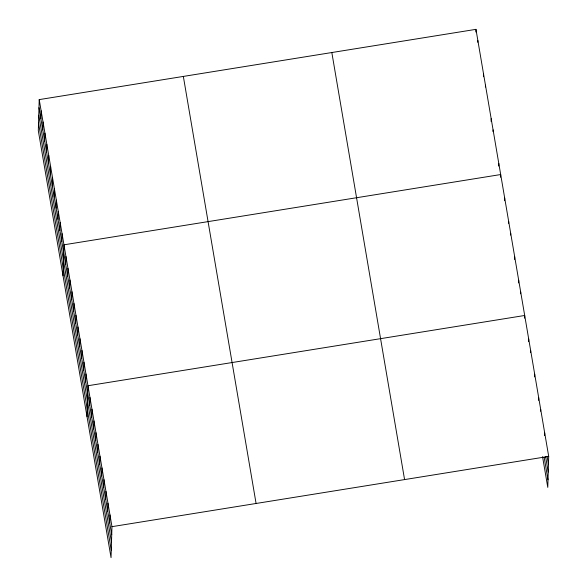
<?xml version="1.0" encoding="UTF-8"?>
<svg xmlns="http://www.w3.org/2000/svg" width="587" height="587" viewBox="0 0 587 587"><rect width="100%" height="100%" fill="white"/><g stroke="black" fill="none" stroke-linecap="round" stroke-linejoin="round"><path stroke-width="0.88" d="M39.219 99.607L38.302 130.6L111.046 557.65L111.963 526.664L39.219 99.607L475.954 29.35L548.698 456.4L547.781 487.393L542.549 456.679M40.885 118.816L41.127 110.782M42.785 129.991L43.027 121.949M44.693 141.159L44.928 133.117M46.593 152.327L46.828 144.285M48.494 163.494L48.736 155.452M50.394 174.662L50.636 166.627M52.302 185.83L52.536 177.795M54.202 197.005L54.444 188.963M56.103 208.172L56.345 200.13M58.01 219.34L58.245 211.298M59.911 230.508L60.145 222.466M61.811 241.675L62.053 233.641M63.036 275.795L63.954 244.808L500.689 174.544L500.608 177.23M65.715 264.59L65.957 256.548M67.718 276.338L67.953 268.296M69.714 288.078L69.956 280.036M71.717 299.825L71.952 291.783M73.72 311.565L73.955 303.53M75.716 323.312L75.958 315.27M77.719 335.052L77.954 327.018M79.722 346.8L79.957 338.758M81.718 358.54L81.96 350.505M83.721 370.287L83.956 362.245M85.717 382.034L85.959 373.992M87.037 416.726L87.962 385.732L524.697 315.476L524.617 318.154M89.723 405.522L89.958 397.48M91.719 417.262L91.961 409.22M93.722 429.009L93.957 420.967M95.725 440.749L95.96 432.714M97.721 452.496L97.963 444.454M99.724 464.236L99.959 456.202M101.72 475.984L101.962 467.942M103.723 487.724L103.965 479.689M105.726 499.471L105.961 491.429M107.722 511.218L107.964 503.176M109.725 522.958L109.967 514.916M475.874 32.028L475.954 29.35M477.803 42.308L477.855 40.518M483.483 76.706L483.563 74.028M485.412 86.979L485.471 85.196M491.099 121.384L491.172 118.706M493.029 131.657L493.08 129.874M498.708 166.062L498.789 163.377M504.607 200.717L504.688 198.039M508.636 223.309L508.687 221.526M510.639 235.057L510.69 233.266M514.616 259.439L514.689 256.754M518.615 282.927L518.695 280.241M520.64 293.771L520.691 291.988M528.616 341.641L528.696 338.963M530.641 352.493L530.692 350.71M534.618 376.876L534.698 374.198M538.617 400.363L538.697 397.685M540.642 411.216L540.7 409.425M544.619 435.598L544.699 432.913M111.963 526.664L548.698 456.4M547.077 456.312L548.463 464.442M545.616 456.657L548.236 472.014M544.156 457.236L548.001 479.821M331.831 52.536L404.575 479.586M183.342 76.42L256.086 503.477M38.984 107.648L111.728 534.706M38.757 115.221L111.501 542.278M38.529 123.021L111.266 550.078"/></g></svg>
